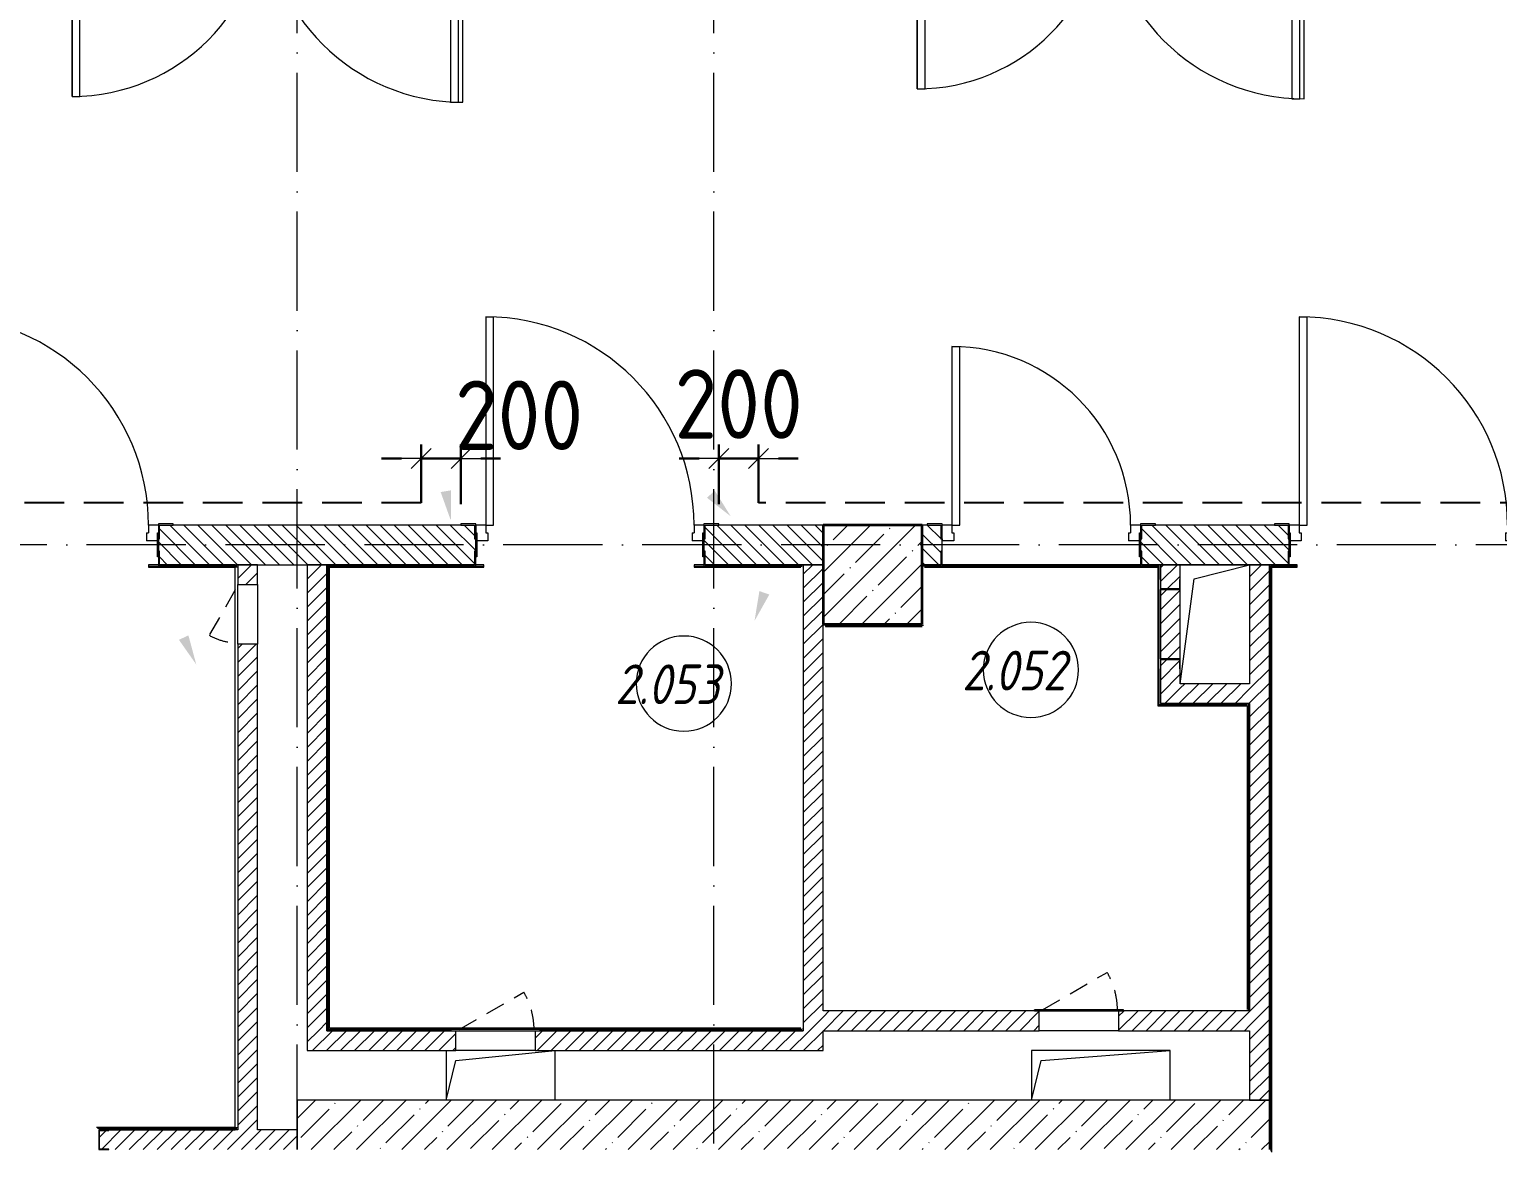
# Model space of a CAD drawing. Header units: millimetres. Extents: x -213536 to 1564669, y -45299 to 942238.
# Drawn here: x -201867 to -194467, y 112733 to 118383 of the extents above; entities that cross this region are included whole.
import ezdxf

# ---------------------------------------------------------------- set-up
doc = ezdxf.new("R2010")
doc.units = ezdxf.units.MM
for name, pattern in [('200_ШТРИХ_ш1п0_6_', [160, 100, -60]), ('50_200_ШТРИХ_1Т_ш5_п1_п1_', [700, 500, -100, 0, -100]), ('Штриховая _2 мм - 1 мм_', [300, 200, -100])]:
    doc.linetypes.add(name, pattern=pattern)
for name, color, linetype, lineweight in [('0-1', 7, 'Continuous', 5), ('0-2', 7, 'Continuous', 9), ('Двери', 7, 'Continuous', 9), ('Каркас_Импост', 7, 'Continuous', 13), ('Марки помещений', 7, 'Continuous', 9), ('Несущие колонны', 7, 'Continuous', 9), ('Несущие колонны-1', 7, 'Continuous', 35), ('Обобщенные модели', 7, 'Continuous', 9), ('Общие ребра', 7, 'Continuous', 9), ('Окна', 7, 'Continuous', 9), ('Оси-2', 7, '50_200_ШТРИХ_1Т_ш5_п1_п1_', 9), ('Открывание в плане-2', 7, '200_ШТРИХ_ш1п0_6_', 9), ('Открывание-1', 7, 'Continuous', 9), ('Панель', 7, 'Continuous', 13), ('Размеры', 7, 'Continuous', 15), ('Стены', 7, 'Continuous', 9), ('Стены-1', 7, 'Continuous', 13), ('Текстовые примечания', 7, 'Continuous', 9), ('Штриховка разреза-1', 7, 'Continuous', 9), ('Элементы узлов', 7, 'Continuous', 9)]:
    doc.layers.add(name, color=color, linetype=linetype, lineweight=lineweight)
doc.layers.add('СТ-1_1', color=7, linetype='Штриховая _2 мм - 1 мм_', lineweight=90, true_color=0x888888)
doc.layers.get('0-2').off()
doc.styles.add('ISOCPEUR_I_2', font='isocpeui.ttf', dxfattribs={"width": 0.85, "height": 2.3})
doc.styles.add('СПДС', font='isocpeur.ttf', dxfattribs={"width": 0.9})
doc.dimstyles.new('Размера А3', dxfattribs={"dimtxt": 200, "dimasz": 100, "dimexe": 70, "dimexo": 100, "dimgap": 20, "dimtad": 1, "dimdec": 0, "dimrnd": 10, "dimzin": 0, "dimdsep": 46, "dimtxsty": 'СПДС', "dimblk": 'ARROWHEAD_6', "dimcen": 1, "dimclrd": 256, "dimclre": 256, "dimclrt": 256, "dimazin": 0, "dimtfac": 1, "dimtdec": 0, "dimtmove": 2, "dimatfit": 3, "dimfxl": 1, "dimtolj": 1, "dimtzin": 0, "dimarcsym": 0})
pattern_1 = [(135, (0, 0), (-35.35534, -35.35534), [])]
pattern_2 = [(45, (0, 0), (-35.35534, 35.35534), [])]

# ---------------------------------------------------------------- blocks, each defined once
blk = doc.blocks.new('BSC_Колонна _Прямоугольная - 500х500-V64-АИ2_02_План отделки стен 2-го этажа _Часть 2_')
at = {"layer": 'Несущие колонны'}
h = blk.add_hatch(dxfattribs=at)
h.set_pattern_fill('FP_72', color=256, style=0, pattern_type=2)
h.set_pattern_definition([(45, (-13000, -7650), (-114.0493, 114.0493), []), (45, (-12885.95, -7650), (-114.0493, 114.0493), [201.612, -40.322, 3.353, -36.97])])
h.paths.add_polyline_path([(-250, -250), (250, -250), (250, 250), (-250, 250)], flags=0)
at = {"layer": 'Несущие колонны-1'}
for p, q in [((250, 250), (-250, 250)), ((-250, 250), (-250, -250)), ((250, -250), (250, 250)), ((-250, -250), (250, -250))]:
    blk.add_line(p, q, dxfattribs=at)
blk = doc.blocks.new('Дверь_СКБ_1Ст_Внутренняя_ШЕР - СОШ_Д-12_Дв_1150x2100h_С_У учеников_ душевые-28434672-АИ2_02_План отделки стен 2-го этажа _Часть 2_')
at = {"layer": 'Каркас_Импост'}
for p, q in [((-512.5, 100), (-562.5, 100)), ((-512.5, 100), (-512.5, 60)), ((587.5, 100), (537.5, 100)), ((537.5, 100), (537.5, 60)), ((587.5, 100), (587.5, 20)), ((-562.5, 31), (-562.5, 20)), ((-502.5, 20), (-562.5, 20)), ((-512.5, 60), (-502.5, 60)), ((-502.5, 60), (-502.5, 20)), ((527.5, 60), (537.5, 60)), ((527.5, 60), (527.5, 20)), ((587.5, 20), (527.5, 20))]:
    blk.add_line(p, q, dxfattribs=at)
at = {"layer": 'Открывание-1'}
blk.add_arc((-512.5, 100), 1050, 360, 90, dxfattribs=at)
at = {"layer": 'Панель'}
for p, q in [((-512.5, 1150), (-472.5, 1150)), ((-512.5, 1150), (-512.5, 100)), ((-472.5, 100), (-472.5, 1150)), ((-512.5, 100), (-472.5, 100))]:
    blk.add_line(p, q, dxfattribs=at)
blk = doc.blocks.new('Дверь_СКБ_1Ст_Внутренняя_ШЕР - СОШ_Д-12_Дв_1150x2100h_С_У учеников_ душевые-28419022-АИ2_02_План отделки стен 2-го этажа _Часть 2_')
at = {"layer": 'Каркас_Импост'}
for p, q in [((-512.5, 100), (-562.5, 100)), ((-562.5, 100), (-562.5, 20)), ((-512.5, 100), (-512.5, 60)), ((587.5, 100), (537.5, 100)), ((537.5, 100), (537.5, 60)), ((587.5, 100), (587.5, 20)), ((-502.5, 20), (-562.5, 20)), ((-512.5, 60), (-502.5, 60)), ((-502.5, 60), (-502.5, 20)), ((527.5, 60), (537.5, 60)), ((527.5, 60), (527.5, 20)), ((587.5, 20), (527.5, 20))]:
    blk.add_line(p, q, dxfattribs=at)
at = {"layer": 'Открывание-1'}
blk.add_arc((-512.5, 100), 1050, 360, 90, dxfattribs=at)
at = {"layer": 'Панель'}
for p, q in [((-512.5, 1150), (-472.5, 1150)), ((-512.5, 1150), (-512.5, 100)), ((-472.5, 100), (-472.5, 1150)), ((-512.5, 100), (-472.5, 100))]:
    blk.add_line(p, q, dxfattribs=at)
blk = doc.blocks.new('Дверь_СКБ_1Ст_Внутренняя_ШЕР - СОШ_Д-5_Дв_1000x2100h_ПУИ-28372190-АИ2_02_План отделки стен 2-го этажа _Часть 2_')
at = {"layer": 'Каркас_Импост'}
for p, q in [((-437.5, 100), (-487.5, 100)), ((-437.5, 100), (-437.5, 60)), ((512.5, 100), (462.5, 100)), ((462.5, 100), (462.5, 60)), ((512.5, 100), (512.5, 20)), ((-487.5, 31), (-487.5, 20)), ((-427.5, 20), (-487.5, 20)), ((-437.5, 60), (-427.5, 60)), ((-427.5, 60), (-427.5, 20)), ((452.5, 60), (462.5, 60)), ((452.5, 60), (452.5, 20)), ((512.5, 20), (452.5, 20))]:
    blk.add_line(p, q, dxfattribs=at)
at = {"layer": 'Открывание-1'}
blk.add_arc((-437.5, 100), 900, 360, 90, dxfattribs=at)
at = {"layer": 'Панель'}
for p, q in [((-437.5, 1000), (-397.5, 1000)), ((-437.5, 1000), (-437.5, 100)), ((-397.5, 100), (-397.5, 1000)), ((-437.5, 100), (-397.5, 100))]:
    blk.add_line(p, q, dxfattribs=at)
blk = doc.blocks.new('Дверь_СКБ_1Ст_Внутренняя_ШЕР - СОШ_Д-11_Дв_1150x2100h_с_у МГН и персонала_ КЛГ-28418419-АИ2_02_План отделки стен 2-го этажа _Часть 2_')
at = {"layer": 'Каркас_Импост'}
for p, q in [((-512.5, 100), (-562.5, 100)), ((-562.5, 100), (-562.5, 20)), ((-512.5, 100), (-512.5, 60)), ((587.5, 100), (537.5, 100)), ((537.5, 100), (537.5, 60)), ((587.5, 100), (587.5, 20)), ((-502.5, 20), (-562.5, 20)), ((-512.5, 60), (-502.5, 60)), ((-502.5, 60), (-502.5, 20)), ((527.5, 60), (537.5, 60)), ((527.5, 60), (527.5, 20)), ((587.5, 20), (527.5, 20))]:
    blk.add_line(p, q, dxfattribs=at)
at = {"layer": 'Открывание-1'}
blk.add_arc((-512.5, 100), 1050, 360, 90, dxfattribs=at)
at = {"layer": 'Панель'}
for p, q in [((-512.5, 1150), (-472.5, 1150)), ((-512.5, 1150), (-512.5, 100)), ((-472.5, 100), (-472.5, 1150)), ((-512.5, 100), (-472.5, 100))]:
    blk.add_line(p, q, dxfattribs=at)
blk = doc.blocks.new('Дверь_Витражная_СКБ_2Ст2 - ДВВ_ДАО_СОШ_Гардероб-26809644-АИ2_02_План отделки стен 2-го этажа _Часть 2_')
at = {"layer": 'Двери'}
for p, q in [((-975, -985), (-975, -35)), ((975, -1035), (975, -35))]:
    blk.add_line(p, q, dxfattribs=at)
for centre, radius, start, end in [((-975, -35), 950, 270, 0), ((975, -35), 1000, 180, 270)]:
    blk.add_arc(centre, radius, start, end, dxfattribs=at)
at = {"layer": 'Элементы узлов'}
for p, q in [((-1025, -35), (-1025, 35)), ((-1025, 35), (-975, 35)), ((-975, 35), (-1025, 35)), ((-1025, 35), (-1025, -35)), ((-975, 35), (-975, -35)), ((-975, -35), (-975, 35)), ((1025, 35), (975, 35)), ((975, 35), (975, -35)), ((1025, 35), (975, 35)), ((975, 35), (975, -35)), ((1025, -35), (1025, 35)), ((1025, -35), (1025, 35)), ((-975, -35), (-1025, -35)), ((-1025, -35), (-975, -35)), ((-935, -35), (-975, -35)), ((-975, -35), (-975, -985)), ((-935, -985), (-935, -35)), ((913, -35), (913, -1035)), ((953, -35), (913, -35)), ((953, -1035), (953, -35)), ((975, -35), (1025, -35)), ((975, -35), (1025, -35)), ((-975, -985), (-935, -985)), ((913, -1035), (953, -1035))]:
    blk.add_line(p, q, dxfattribs=at)
blk = doc.blocks.new('Дверь_Витражная_СКБ_2Ст2 - ДВВ_ДАО_СОШ_Коридор_отсек-35586415-АИ2_02_План отделки стен 2-го этажа _Часть 2_')
at = {"layer": 'Двери'}
for p, q in [((-985, -1005), (-985, -35)), ((985, -1035), (985, -35))]:
    blk.add_line(p, q, dxfattribs=at)
for centre, radius, start, end in [((-985, -35), 970, 270, 0), ((985, -35), 1000, 180, 270)]:
    blk.add_arc(centre, radius, start, end, dxfattribs=at)
at = {"layer": 'Элементы узлов'}
for p, q in [((-1035, 35), (-985, 35)), ((-985, 35), (-1035, 35)), ((-985, 35), (-985, -35)), ((-985, -35), (-985, 35)), ((1035, 35), (985, 35)), ((985, 35), (985, -35)), ((1035, 35), (985, 35)), ((985, 35), (985, -35)), ((-1035, -35), (-1035, -17)), ((-1035, -17), (-1035, -35)), ((-985, -35), (-1035, -35)), ((-1035, -35), (-985, -35)), ((-945, -35), (-985, -35)), ((-985, -35), (-985, -1005)), ((-945, -1005), (-945, -35)), ((923, -35), (923, -1035)), ((963, -35), (923, -35)), ((963, -1035), (963, -35)), ((985, -35), (1035, -35)), ((985, -35), (1035, -35)), ((1035, -35), (1035, -17)), ((1035, -35), (1035, -17)), ((-985, -1005), (-945, -1005)), ((923, -1035), (963, -1035))]:
    blk.add_line(p, q, dxfattribs=at)
blk = doc.blocks.new('Фахверк_СКБ_Уголок - 200_3960_зеркало-28268689-АИ2_02_План отделки стен 2-го этажа _Часть 2_')
at = {"layer": 'Обобщенные модели'}
for p, q in [((200, 156), (125, 156)), ((125, 156), (125, 81)), ((131, 81), (131, 150)), ((131, 150), (200, 150)), ((200, 150), (200, 156)), ((125, 81), (131, 81)), ((131, 19), (125, 19)), ((125, 19), (125, -56)), ((131, -50), (131, 19)), ((125, -56), (200, -56)), ((200, -50), (131, -50)), ((200, -56), (200, -50))]:
    blk.add_line(p, q, dxfattribs=at)
blk = doc.blocks.new('154_Стойка_СКБ_Уголок - СМ-2180_200-28268025-АИ2_02_План отделки стен 2-го этажа _Часть 2_')
at = {"layer": 'Обобщенные модели'}
for p, q in [((125, 156), (125, 81)), ((200, 156), (125, 156)), ((131, 81), (131, 150)), ((131, 150), (200, 150)), ((200, 150), (200, 156)), ((125, 81), (131, 81)), ((131, 19), (125, 19)), ((125, 19), (125, -56)), ((131, -50), (131, 19)), ((125, -56), (200, -56)), ((200, -50), (131, -50)), ((200, -56), (200, -50))]:
    blk.add_line(p, q, dxfattribs=at)
blk = doc.blocks.new('Стойка_Влож_Полоса боковая - Полоса-28213942-АИ2_02_План отделки стен 2-го этажа _Часть 2_')
at = {"layer": 'Обобщенные модели'}
for p, q in [((-5, 60), (0, 60)), ((-5, -60), (-5, 60)), ((0, 31), (0, -31)), ((0, -60), (-5, -60))]:
    blk.add_line(p, q, dxfattribs=at)
blk = doc.blocks.new('АР_Перемычка - АР_Перемычка-28418962-АИ2_02_План отделки стен 2-го этажа _Часть 2_')
at = {"layer": 'Обобщенные модели'}
blk.add_line((-250, -100), (-243, -100), dxfattribs=at)
blk = doc.blocks.new('154_Фахверк_СКБ_Швеллер - Тип_100_3960-28331862-АИ2_02_План отделки стен 2-го этажа _Часть 2_')
at = {"layer": 'Обобщенные модели'}
for p, q in [((175, 50), (125, 50)), ((125, 50), (125, -50)), ((128, 47), (175, 47)), ((128, -47), (128, 47)), ((175, 47), (175, 50)), ((125, -50), (175, -50)), ((175, -47), (128, -47)), ((175, -50), (175, -47))]:
    blk.add_line(p, q, dxfattribs=at)
blk = doc.blocks.new('AR_Отверстие Ниша - Лючок-32403372-АИ2_02_План отделки стен 2-го этажа _Часть 2_')
at = {"layer": 'Окна'}
for p, q in [((-200, 50), (200, 50)), ((-200, -50), (-200, 50)), ((200, 50), (200, -50)), ((200, -50), (-200, -50))]:
    blk.add_line(p, q, dxfattribs=at)
blk = doc.blocks.new('Л_Общий_Лючок - Лючок-29759355-АИ2_02_План отделки стен 2-го этажа _Часть 2_')
at = {"layer": 'Окна'}
for p, q in [((-24, 0), (-24, -6)), ((0, 0), (-24, 0)), ((424, 0), (400, 0)), ((424, 0), (424, -6)), ((-24, -6), (424, -6))]:
    blk.add_line(p, q, dxfattribs=at)
at = {"layer": 'Открывание в плане-2'}
blk.add_line((383.6, -6), (58, -194), dxfattribs=at)
blk.add_arc((394, 0), 388, 180.89053, 210, dxfattribs=at)
blk = doc.blocks.new('AR_Отверстие Ниша - Лючок-32404312-АИ2_02_План отделки стен 2-го этажа _Часть 2_')
at = {"layer": 'Окна'}
for p, q in [((-150, 50), (150, 50)), ((-150, -50), (-150, 50)), ((150, 50), (150, -50)), ((150, -50), (-150, -50))]:
    blk.add_line(p, q, dxfattribs=at)
blk = doc.blocks.new('Л_Общий_Лючок - Лючок-29683929-АИ2_02_План отделки стен 2-го этажа _Часть 2_')
at = {"layer": 'Открывание в плане-2'}
blk.add_line((26.8, -12), (255.4, -144), dxfattribs=at)
blk.add_arc((6, 0), 288, 330, 357.60051, dxfattribs=at)
blk = doc.blocks.new('AR_Отверстие прямоугольное _в плите_ - AR_Отверстие прямоугольное _в плите_-30459209-АИ2_02_План отделки стен 2-го этажа _Часть 2_')
at = {"layer": 'Обобщенные модели'}
for p, q in [((-275, 125), (-275, -125)), ((-275, -125), (-225, 75)), ((-225, 75), (275, 125)), ((275, -125), (275, 125))]:
    blk.add_line(p, q, dxfattribs=at)
blk = doc.blocks.new('AR_Отверстие прямоугольное _в плите_ - AR_Отверстие прямоугольное _в плите_-30459221-АИ2_02_План отделки стен 2-го этажа _Часть 2_')
at = {"layer": 'Обобщенные модели'}
for p, q in [((350, 125), (-350, 125)), ((-350, 125), (-350, -125)), ((-350, -125), (-300, 75)), ((-300, 75), (350, 125)), ((350, -125), (350, 125))]:
    blk.add_line(p, q, dxfattribs=at)
blk = doc.blocks.new('AR_Отверстие прямоугольное _в плите_ - AR_Отверстие прямоугольное _в плите_-30552533-АИ2_02_План отделки стен 2-го этажа _Часть 2_')
at = {"layer": 'Обобщенные модели'}
for p, q in [((175, 300), (-175, 300)), ((-105, 230), (175, 300)), ((-174.9, -299.3), (-105, 230))]:
    blk.add_line(p, q, dxfattribs=at)
blk = doc.blocks.new('154_Фахверк_СКБ_Швеллер - Тип_100_3960_зеркало-29769493-АИ2_02_План отделки стен 2-го этажа _Часть 2_')
at = {"layer": 'Обобщенные модели'}
for p, q in [((175, 50), (125, 50)), ((125, 50), (125, -50)), ((128, 47), (175, 47)), ((128, -47), (128, 47)), ((175, 47), (175, 50)), ((125, -50), (175, -50)), ((175, -47), (128, -47)), ((175, -50), (175, -47))]:
    blk.add_line(p, q, dxfattribs=at)
blk = doc.blocks.new('0125-Р-ОО-Ш2-АР-о_23_10_2024_rvt-1-АИ2_02_План отделки стен 2-го этажа _Часть 2_')
at = {"layer": 'Штриховка разреза-1'}
h = blk.add_hatch(dxfattribs=at)
h.set_pattern_fill('FP_2', color=256, style=0, pattern_type=2)
h.set_pattern_definition(pattern_1)
h.paths.add_polyline_path([(12750, 7700), (12750, 7900), (12156, 7900), (12156, 7831), (12150, 7831), (12150, 7769), (12156, 7769), (12156, 7700), (12731.1, 7700)], flags=0)
h.paths.add_polyline_path([(9406, 7700), (10994, 7700.7), (10994, 7769), (11000, 7769), (11000, 7831), (10994, 7831), (10994, 7900), (9406, 7899.2), (9406, 7831), (9400, 7831), (9400, 7769), (9406, 7769), (9406, 7740)], flags=0)
h.paths.add_polyline_path([(8175, 7700), (8244, 7700), (8244, 7769), (8250, 7769), (8250, 7831), (8244, 7831), (8244, 7900), (8150, 7900), (8150, 7700)], flags=0)
h = blk.add_hatch(dxfattribs=at)
h.set_pattern_fill('FP_2', color=256, style=0, pattern_type=2)
h.set_pattern_definition(pattern_1)
h.paths.add_polyline_path([(16459.1, 7700), (16750, 7700), (16750, 7900), (16256, 7900), (16256, 7831), (16250, 7831), (16250, 7769), (16256, 7769), (16256, 7700), (16325, 7700)], flags=0)
h.paths.add_polyline_path([(15025, 7700), (15094, 7700), (15094, 7769), (15100, 7769), (15100, 7831), (15094, 7831), (15094, 7900), (14356, 7900), (14356, 7831), (14350, 7831), (14350, 7769), (14356, 7769), (14356, 7700), (14595.1, 7700)], flags=0)
h.paths.add_polyline_path([(13275, 7700), (13344, 7700), (13344, 7769), (13350, 7769), (13350, 7831), (13344, 7831), (13344, 7900), (13250, 7900), (13250, 7700)], flags=0)
h = blk.add_hatch(dxfattribs=at)
h.set_pattern_fill('FP_92', color=256, style=0, pattern_type=2)
h.set_pattern_definition(pattern_2)
h.paths.add_polyline_path([(9900, 4850), (9900, 7300), (9800, 7300), (9800, 4850)], flags=0)
h.paths.add_polyline_path([(9800, 7600), (9900, 7600), (9900, 7700), (9800, 7700), (9800, 7688)], flags=0)
h = blk.add_hatch(dxfattribs=at)
h.set_pattern_fill('FP_92', color=256, style=0, pattern_type=2)
h.set_pattern_definition(pattern_2)
h.paths.add_polyline_path([(10150, 5350), (10250, 5350), (10250, 7700), (10150, 7700), (10150, 6037.1)], flags=0)
h = blk.add_hatch(dxfattribs=at)
h.set_pattern_fill('FP_92', color=256, style=0, pattern_type=2)
h.set_pattern_definition(pattern_2)
h.paths.add_polyline_path([(12750, 5350), (12750, 7700), (12650, 7700), (12650, 5350), (12731.1, 5350)], flags=0)
h = blk.add_hatch(dxfattribs=at)
h.set_pattern_fill('FP_92', color=256, style=0, pattern_type=2)
h.set_pattern_definition(pattern_2)
h.paths.add_polyline_path([(14550, 7000), (14550, 7175), (14547, 7175), (14547, 7222), (14453, 7222), (14453, 7175), (14450, 7175), (14450, 7000)], flags=0)
h.paths.add_polyline_path([(14450, 7225), (14550, 7225), (14550, 7575), (14450, 7575)], flags=0)
h.paths.add_polyline_path([(14453, 7578), (14547, 7578), (14547, 7625), (14550, 7625), (14550, 7700), (14450, 7700), (14450, 7625), (14453, 7625)], flags=0)
h = blk.add_hatch(dxfattribs=at)
h.set_pattern_fill('FP_92', color=256, style=0, pattern_type=2)
h.set_pattern_definition(pattern_2)
h.paths.add_polyline_path([(15000, 5000), (15000, 7700), (14900, 7700), (14900, 5000)], flags=0)
h = blk.add_hatch(dxfattribs=at)
h.set_pattern_fill('FP_92', color=256, style=0, pattern_type=2)
h.set_pattern_definition(pattern_2)
h.paths.add_polyline_path([(14900, 7000), (14900, 7100), (14550, 7100), (14550, 7000), (14595.1, 7000)], flags=0)
h = blk.add_hatch(dxfattribs=at)
h.set_pattern_fill('FP_92', color=256, style=0, pattern_type=2)
h.set_pattern_definition(pattern_2)
h.paths.add_polyline_path([(14900, 5350), (14900, 5450), (14240, 5449), (14240, 5350), (14595.1, 5350)], flags=0)
h.paths.add_polyline_path([(13840, 5350), (13840, 5450), (12750, 5450), (12750, 5350)], flags=0)
h = blk.add_hatch(dxfattribs=at)
h.set_pattern_fill('FP_92', color=256, style=0, pattern_type=2)
h.set_pattern_definition(pattern_2)
h.paths.add_polyline_path([(12750, 5250), (12750, 5350), (11300, 5349), (11300, 5250), (12731.1, 5250)], flags=0)
h.paths.add_polyline_path([(10867.2, 5250), (10900, 5250), (10900, 5350), (10150, 5350), (10150, 5250)], flags=0)
h = blk.add_hatch(dxfattribs=at)
h.set_pattern_fill('FP_1', color=256, style=0, pattern_type=2)
h.set_pattern_definition([(45, (0, 0), (-114.0493, 114.0493), []), (45, (114.05, 0), (-114.0493, 114.0493), [201.612, -40.322, 3.353, -36.97])])
h.paths.add_polyline_path([(15000, 4750), (15000, 5000), (10100, 5000), (10100, 4750), (14595.1, 4750)], flags=0)
h = blk.add_hatch(dxfattribs=at)
h.set_pattern_fill('FP_92', color=256, style=0, pattern_type=2)
h.set_pattern_definition(pattern_2)
h.paths.add_polyline_path([(10100, 4750), (10100, 4850), (9150, 4850), (9150, 4847), (9103, 4847), (9103, 4753), (9150, 4753), (9150, 4750), (9935.2, 4750)], flags=0)
at = {"layer": 'Стены-1'}
for p, q in [((10925, 7900), (9475, 7900)), ((12750, 7900), (12225, 7900)), ((13275, 7900), (13250, 7900)), ((15025, 7900), (14425, 7900)), ((13350, 7769), (13350, 7831)), ((9475, 7700), (10925, 7700)), ((9900, 7700), (9800, 7700)), ((9800, 7700), (9800, 7688)), ((9900, 7600), (9900, 7700)), ((10250, 7700), (10150, 7700)), ((10150, 7700), (10150, 5350)), ((10250, 5350), (10250, 7700)), ((12225, 7700), (12750, 7700)), ((12750, 7700), (12650, 7700)), ((12650, 7700), (12650, 5350)), ((13250, 7700), (13275, 7700)), ((14425, 7700), (15025, 7700)), ((14550, 7700), (14450, 7700)), ((14450, 7700), (14450, 7625)), ((14550, 7625), (14550, 7700)), ((15000, 7700), (14900, 7700)), ((14900, 7700), (14900, 7100)), ((15000, 5000), (15000, 7700)), ((14450, 7575), (14450, 7225)), ((14550, 7225), (14550, 7575)), ((12750, 5450), (12750, 7400)), ((9900, 4850), (9900, 7300)), ((14450, 7175), (14450, 7000)), ((14550, 7100), (14550, 7175)), ((14900, 7100), (14550, 7100)), ((14450, 7000), (14550, 7000)), ((14550, 7000), (14900, 7000)), ((14900, 7000), (14900, 5450)), ((13816, 5450), (12750, 5450)), ((14900, 5450), (14264, 5450)), ((10150, 5350), (10150, 5250)), ((10876, 5350), (10250, 5350)), ((12650, 5350), (11324, 5350)), ((12750, 5250), (12750, 5350)), ((12750, 5350), (13840, 5350)), ((14240, 5350), (14900, 5350)), ((14900, 5350), (14900, 5000)), ((10150, 5250), (10900, 5250)), ((11300, 5250), (12750, 5250)), ((15000, 5000), (10100, 5000)), ((10100, 5000), (10100, 4750)), ((14900, 5000), (15000, 5000)), ((15000, 4750), (15000, 5000)), ((9800, 4850), (9150, 4850)), ((9800, 4862), (9800, 4850)), ((10100, 4850), (9900, 4850)), ((10100, 4750), (10100, 4850))]:
    blk.add_line(p, q, dxfattribs=at)
at = {"layer": '0-2'}
for name, p in [('Дверь_Витражная_СКБ_2Ст2 - ДВВ_ДАО_СОШ_Коридор_отсек-35586415-АИ2_02_План отделки стен 2-го этажа _Часть 2_', (9950, 11067)), ('Дверь_Витражная_СКБ_2Ст2 - ДВВ_ДАО_СОШ_Гардероб-26809644-АИ2_02_План отделки стен 2-го этажа _Часть 2_', (14200, 11085)), ('Дверь_СКБ_1Ст_Внутренняя_ШЕР - СОШ_Д-12_Дв_1150x2100h_С_У учеников_ душевые-28434672-АИ2_02_План отделки стен 2-го этажа _Часть 2_', (8812.5, 7800)), ('Дверь_СКБ_1Ст_Внутренняя_ШЕР - СОШ_Д-11_Дв_1150x2100h_с_у МГН и персонала_ КЛГ-28418419-АИ2_02_План отделки стен 2-го этажа _Часть 2_', (11562.5, 7800)), ('Дверь_СКБ_1Ст_Внутренняя_ШЕР - СОШ_Д-12_Дв_1150x2100h_С_У учеников_ душевые-28419022-АИ2_02_План отделки стен 2-го этажа _Часть 2_', (15662.5, 7800)), ('Дверь_СКБ_1Ст_Внутренняя_ШЕР - СОШ_Д-5_Дв_1000x2100h_ПУИ-28372190-АИ2_02_План отделки стен 2-го этажа _Часть 2_', (13837.5, 7800)), ('Стойка_Влож_Полоса боковая - Полоса-28213942-АИ2_02_План отделки стен 2-го этажа _Часть 2_', (9400, 7800)), ('154_Стойка_СКБ_Уголок - СМ-2180_200-28268025-АИ2_02_План отделки стен 2-го этажа _Часть 2_', (9275, 7750)), ('Стойка_Влож_Полоса боковая - Полоса-28213942-АИ2_02_План отделки стен 2-го этажа _Часть 2_', (12150, 7800)), ('154_Стойка_СКБ_Уголок - СМ-2180_200-28268025-АИ2_02_План отделки стен 2-го этажа _Часть 2_', (12025, 7750)), ('BSC_Колонна _Прямоугольная - 500х500-V64-АИ2_02_План отделки стен 2-го этажа _Часть 2_', (13000, 7650)), ('Стойка_Влож_Полоса боковая - Полоса-28213942-АИ2_02_План отделки стен 2-го этажа _Часть 2_', (14350, 7800)), ('154_Стойка_СКБ_Уголок - СМ-2180_200-28268025-АИ2_02_План отделки стен 2-го этажа _Часть 2_', (14225, 7750)), ('AR_Отверстие прямоугольное _в плите_ - AR_Отверстие прямоугольное _в плите_-30552533-АИ2_02_План отделки стен 2-го этажа _Часть 2_', (14725, 7399.3)), ('АР_Перемычка - АР_Перемычка-28418962-АИ2_02_План отделки стен 2-го этажа _Часть 2_', (15100, 7800)), ('AR_Отверстие Ниша - Лючок-32403372-АИ2_02_План отделки стен 2-го этажа _Часть 2_', (14040, 5400)), ('AR_Отверстие Ниша - Лючок-32403372-АИ2_02_План отделки стен 2-го этажа _Часть 2_', (11100, 5300)), ('AR_Отверстие прямоугольное _в плите_ - AR_Отверстие прямоугольное _в плите_-30459209-АИ2_02_План отделки стен 2-го этажа _Часть 2_', (11125, 5125)), ('AR_Отверстие прямоугольное _в плите_ - AR_Отверстие прямоугольное _в плите_-30459221-АИ2_02_План отделки стен 2-го этажа _Часть 2_', (14150, 5125)), ('154_Фахверк_СКБ_Швеллер - Тип_100_3960-28331862-АИ2_02_План отделки стен 2-го этажа _Часть 2_', (8975, 4800))]:
    blk.add_blockref(name, p, dxfattribs=at)
for name, p, rotation in [('154_Стойка_СКБ_Уголок - СМ-2180_200-28268025-АИ2_02_План отделки стен 2-го этажа _Часть 2_', (11125, 7850), 180), ('Стойка_Влож_Полоса боковая - Полоса-28213942-АИ2_02_План отделки стен 2-го этажа _Часть 2_', (11000, 7800), 180), ('Фахверк_СКБ_Уголок - 200_3960_зеркало-28268689-АИ2_02_План отделки стен 2-го этажа _Часть 2_', (13475, 7850), 180), ('154_Стойка_СКБ_Уголок - СМ-2180_200-28268025-АИ2_02_План отделки стен 2-го этажа _Часть 2_', (15225, 7850), 180), ('Стойка_Влож_Полоса боковая - Полоса-28213942-АИ2_02_План отделки стен 2-го этажа _Часть 2_', (15100, 7800), 180), ('154_Фахверк_СКБ_Швеллер - Тип_100_3960_зеркало-29769493-АИ2_02_План отделки стен 2-го этажа _Часть 2_', (14500, 7450), 90), ('Л_Общий_Лючок - Лючок-29683929-АИ2_02_План отделки стен 2-го этажа _Часть 2_', (9800, 7600), 269.9999999999997), ('AR_Отверстие Ниша - Лючок-32404312-АИ2_02_План отделки стен 2-го этажа _Часть 2_', (9850, 7450), 89.9999999999997), ('154_Фахверк_СКБ_Швеллер - Тип_100_3960_зеркало-29769493-АИ2_02_План отделки стен 2-го этажа _Часть 2_', (14500, 7350), 270), ('Л_Общий_Лючок - Лючок-29759355-АИ2_02_План отделки стен 2-го этажа _Часть 2_', (14240, 5450), 180), ('Л_Общий_Лючок - Лючок-29759355-АИ2_02_План отделки стен 2-го этажа _Часть 2_', (11300, 5350), 180)]:
    blk.add_blockref(name, p, dxfattribs=dict(at, rotation=rotation))
blk = doc.blocks.new('AI_Марка_Помещение_х1__Общий_E___ISO-2_1K_ - Номер-16210215-АИ2_02_План отделки стен 2-го этажа _Часть 2_')
at = {"layer": 'Марки помещений'}
for start, end in [(360, 180), (180, 360)]:
    blk.add_arc((0.039, 0.312), 2.4, start, end, dxfattribs=at)
blk = doc.blocks.new('ARROWHEAD_6')
at = {"color": 0, "linetype": 'Continuous'}
for p, q in [((0, 0), (-1, 0)), ((-0.5, -0.5), (0.5, 0.5))]:
    blk.add_line(p, q, dxfattribs=at)
blk = doc.blocks.new('*D3098')
at = {"layer": 'Defpoints', "color": 0, "transparency": 16777216}
for p in [(218670.6, 221050.8), (218470.6, 220721.2), (218670.6, 220727.2)]:
    blk.add_point(p, dxfattribs=at)
at = {"layer": 'Размеры', "lineweight": -2, "transparency": 16777216}
for p, q in [((218470.6, 220821.2), (218470.6, 221120.8)), ((218670.6, 220827.2), (218670.6, 221120.8)), ((218370.6, 221050.8), (218270.6, 221050.8)), ((218470.6, 221050.8), (218670.6, 221050.8)), ((218770.6, 221050.8), (218870.6, 221050.8))]:
    blk.add_line(p, q, dxfattribs=at)
at = {"layer": 'Размеры', "lineweight": -2, "transparency": 16777216, "xscale": 100, "yscale": 100, "zscale": 100}
blk.add_blockref('ARROWHEAD_6', (218470.6, 221050.8), dxfattribs=at)
at = {"layer": 'Размеры', "lineweight": -2, "transparency": 16777216, "xscale": 100, "yscale": 100, "zscale": 100, "rotation": 180}
blk.add_blockref('ARROWHEAD_6', (218670.6, 221050.8), dxfattribs=at)
at = {"layer": 'Размеры', "lineweight": 25, "transparency": 16777216, "insert": (218570.6, 221325.8), "char_height": 350, "width": 1.866, "attachment_point": 5, "style": 'СПДС'}
blk.add_mtext('\\A1;200', dxfattribs=at)
blk = doc.blocks.new('*D3099')
at = {"layer": 'Defpoints', "color": 0, "transparency": 16777216}
for p in [(217170.6, 221050.8), (216970.6, 220727.2), (217170.6, 220721.2)]:
    blk.add_point(p, dxfattribs=at)
at = {"layer": 'Размеры', "lineweight": -2, "transparency": 16777216}
for p, q in [((216970.6, 220827.2), (216970.6, 221120.8)), ((217170.6, 220821.2), (217170.6, 221120.8)), ((216870.6, 221050.8), (216770.6, 221050.8)), ((216970.6, 221050.8), (217170.6, 221050.8)), ((217270.6, 221050.8), (217370.6, 221050.8))]:
    blk.add_line(p, q, dxfattribs=at)
at = {"layer": 'Размеры', "lineweight": -2, "transparency": 16777216, "xscale": 100, "yscale": 100, "zscale": 100}
blk.add_blockref('ARROWHEAD_6', (216970.6, 221050.8), dxfattribs=at)
at = {"layer": 'Размеры', "lineweight": -2, "transparency": 16777216, "xscale": 100, "yscale": 100, "zscale": 100, "rotation": 180}
blk.add_blockref('ARROWHEAD_6', (217170.6, 221050.8), dxfattribs=at)
at = {"layer": 'Размеры', "lineweight": 25, "transparency": 16777216, "insert": (217140.3, 221444.1), "char_height": 350, "width": 1.866, "attachment_point": 1, "line_spacing_factor": 1.149209, "style": 'СПДС'}
blk.add_mtext('\\A1;200', dxfattribs=at)
blk = doc.blocks.new('Оси1')
at = {"layer": 'Оси-2'}
for p, q in [((216345.6, 210594.5), (216345.6, 264395.4)), ((218445.6, 210594.5), (218445.6, 264395.4)), ((297695.6, 220615.2), (203926.8, 220615.2))]:
    blk.add_line(p, q, dxfattribs=at)
at = {"layer": 'Размеры', "lineweight": 25}
dim = blk.add_linear_dim(base=(218670.6, 221050.8), p1=(218470.6, 220721.2), p2=(218670.6, 220727.2), dimstyle='Размера А3', override={"dimtxt": 350}, dxfattribs=at)
dim.commit()
dim.dimension.update_dxf_attribs({"geometry": '*D3098', "text_midpoint": (218570.6, 221325.8)})
dim = blk.add_linear_dim(base=(217170.6, 221050.8), p1=(216970.6, 220727.2), p2=(217170.6, 220721.2), dimstyle='Размера А3', override={"dimtxt": 350}, dxfattribs=at)
dim.commit()
dim.dimension.update_dxf_attribs({"geometry": '*D3099', "text_midpoint": (217439.6, 221210.7), "dimtype": 160})

msp = doc.modelspace()

# ---------------------------------------------------------------- hatches: boundary and pattern name
at = {"layer": 'Текстовые примечания'}
for points in [[(-199742.9, 115905.7), (-199741.9, 116058), (-199794.1, 116049.2)], [(-198332, 115926.8), (-198412.6, 116056.1), (-198451.9, 116020.7)], [(-198212.3, 115399.5), (-198137.7, 115532.4), (-198187.7, 115549.8)], [(-201025.7, 115179.3), (-201065.3, 115326.4), (-201113.2, 115304)]]:
    msp.add_hatch(color=256, dxfattribs=at).paths.add_polyline_path(points, flags=0)

# ---------------------------------------------------------------- linework, layer by layer
at = {"layer": 'Общие ребра'}
for p, q in [((-201267, 115675.8), (-200824, 115675.8)), ((-200824, 115676.8), (-200824, 115675.8)), ((-200367, 115675.8), (-199577, 115675.8)), ((-200360, 113339.8), (-200360, 115675.8)), ((-198517, 115675.8), (-197974, 115675.8)), ((-196174, 115675.8), (-197360, 115675.8)), ((-196174, 114975.8), (-196174, 115675.8)), ((-195610, 115675.8), (-195610, 112725.8)), ((-195477, 115675.8), (-195610, 115675.8)), ((-197360, 115375.8), (-197855, 115375.8)), ((-197855, 115375.8), (-197855, 115370.8)), ((-195729, 114975.8), (-196174, 114975.8)), ((-195729, 114970.8), (-195729, 114975.8)), ((-195722, 114982.8), (-195722, 113432.8)), ((-195729, 113444.8), (-195729, 113439.8)), ((-200367, 113339.8), (-197974, 113339.8)), ((-200824, 112839.8), (-201524, 112839.8)), ((-200824, 112839.8), (-200824, 112832.8))]:
    msp.add_line(p, q, dxfattribs=at)
at = {"layer": 'СТ-1_1', "lineweight": 25}
for p, q in [((-199892, 115994.8), (-202967, 115994.8)), ((-186755, 115994.8), (-198192, 115994.8))]:
    msp.add_line(p, q, dxfattribs=at)
at = {"layer": 'Стены'}
for p, q in [((-200829, 112844.8), (-200829, 115670.8)), ((-200817, 115670.8), (-200829, 115670.8)), ((-200817, 115670.8), (-200817, 115582.8)), ((-200817, 115282.8), (-200817, 112844.8)), ((-200829, 112844.8), (-200817, 112844.8))]:
    msp.add_line(p, q, dxfattribs=at)
at = {"layer": 'Стены-1'}
for p, q in [((-201217, 115682.8), (-201267, 115682.8)), ((-201267, 115682.8), (-201267, 115670.8)), ((-201267, 115670.8), (-200829, 115670.8)), ((-200829, 115682.8), (-201142, 115682.8)), ((-200829, 115676.8), (-200829, 115682.8)), ((-199692, 115682.8), (-200367, 115682.8)), ((-200367, 115682.8), (-200367, 113332.8)), ((-200355, 115670.8), (-199577, 115670.8)), ((-200355, 113344.8), (-200355, 115670.8)), ((-199577, 115682.8), (-199617, 115682.8)), ((-199577, 115670.8), (-199577, 115682.8)), ((-198467, 115682.8), (-198517, 115682.8)), ((-198517, 115682.8), (-198517, 115670.8)), ((-198517, 115670.8), (-197979, 115670.8)), ((-197967, 115682.8), (-198392, 115682.8)), ((-197967, 115670.8), (-197967, 115682.8)), ((-197342, 115682.8), (-197367, 115682.8)), ((-197355, 115670.8), (-196179, 115670.8)), ((-196267, 115682.8), (-197267, 115682.8)), ((-196167, 115682.8), (-196192, 115682.8)), ((-196179, 115670.8), (-196179, 114970.8)), ((-196167, 115607.8), (-196167, 115682.8)), ((-195617, 115682.8), (-195617, 112732.8)), ((-195592, 115682.8), (-195617, 115682.8)), ((-195605, 112720.8), (-195605, 115670.8)), ((-195605, 115670.8), (-195477, 115670.8)), ((-195477, 115682.8), (-195517, 115682.8)), ((-195477, 115670.8), (-195477, 115682.8)), ((-196167, 115207.8), (-196167, 115557.8)), ((-197855, 115370.8), (-197367, 115370.8)), ((-196167, 114982.8), (-196167, 115157.8)), ((-196179, 114970.8), (-195729, 114970.8)), ((-195717, 114982.8), (-196167, 114982.8)), ((-195729, 114970.8), (-195729, 113444.8)), ((-195717, 113444.8), (-195717, 114982.8)), ((-200367, 113332.8), (-199741, 113332.8)), ((-197979, 113344.8), (-200355, 113344.8)), ((-199293, 113332.8), (-197967, 113332.8)), ((-197967, 113332.8), (-197967, 113344.8)), ((-200829, 112844.8), (-201529, 112844.8)), ((-201467, 112832.8), (-200829, 112832.8))]:
    msp.add_line(p, q, dxfattribs=at)

# ---------------------------------------------------------------- block references
at = {"color": 2, "lineweight": 30}
msp.add_blockref('Оси1', (-416862.6, -104832.4), dxfattribs=at)
at = {"layer": '0-1'}
msp.add_blockref('0125-Р-ОО-Ш2-АР-о_23_10_2024_rvt-1-АИ2_02_План отделки стен 2-го этажа _Часть 2_', (-210617, 107982.8), dxfattribs=at)
at = {"layer": 'Марки помещений', "xscale": 99.99999999999993, "yscale": 99.99999999999993, "zscale": 99.99999999999993}
for p in [(-196823.3, 115121.3), (-198572.5, 115052.1)]:
    msp.add_blockref('AI_Марка_Помещение_х1__Общий_E___ISO-2_1K_ - Номер-16210215-АИ2_02_План отделки стен 2-го этажа _Часть 2_', p, dxfattribs=at)

# ---------------------------------------------------------------- texts
at = {"layer": 'Марки помещений', "char_height": 200, "width": 785.654, "attachment_point": 1, "style": 'ISOCPEUR_I_2'}
for s, insert in [('2.052', (-197166, 115249.1)), ('2.053', (-198915.1, 115179.9))]:
    msp.add_mtext(s, dxfattribs=dict(at, insert=insert))

doc.saveas('drawing.dxf')
